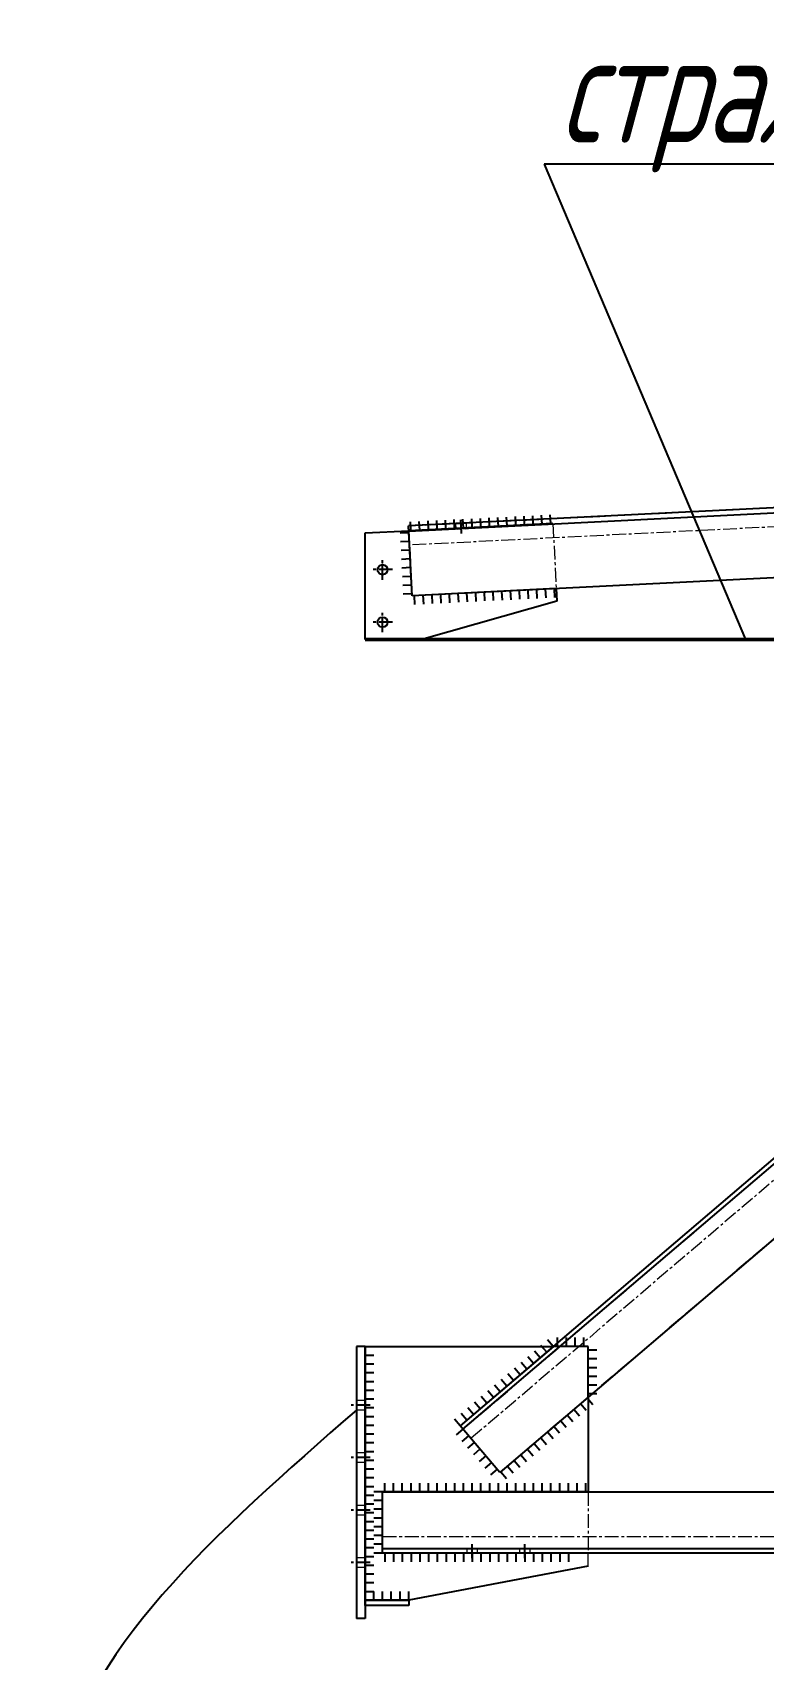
# Model space of a CAD drawing. Header units: millimetres. Extents: x -345369 to 252202, y 74562 to 424723.
# Drawn here: x -17953 to -16282, y 316251 to 319969 of the extents above; entities that cross this region are included whole.
import ezdxf

# ---------------------------------------------------------------- set-up
doc = ezdxf.new("R2010")
doc.units = ezdxf.units.MM
doc.linetypes.add('CENTER', pattern=[50.8, 31.75, -6.35, 6.35, -6.35])
doc.layers.add('Rbcs_EX_Axes', color=7, linetype='Continuous')
doc.layers.add('Rbcs_EX_Profile', color=7, linetype='Continuous')
for name, color, linetype, lineweight in [('Перекрытие', 7, 'Continuous', 20), ('ТОнкая', 7, 'Continuous', 35), ('тонкая0.09', 7, 'Continuous', 9)]:
    doc.layers.add(name, color=color, linetype=linetype, lineweight=lineweight)
doc.styles.get("Standard").update_dxf_attribs({"font": 'isocpeur.TTF', "oblique": 15})

msp = doc.modelspace()

# ---------------------------------------------------------------- hatches: boundary and pattern name
at = {"layer": 'Rbcs_EX_Profile'}
for points in [[(-17192.411544, 316386.934766), (-17192.411544, 316390.934766), (-17188.411544, 316386.934766)], [(-17192.411544, 316374.934766), (-17192.411544, 316370.934766), (-17188.411544, 316374.934766)]]:
    msp.add_hatch(color=256, dxfattribs=at).paths.add_polyline_path(points, flags=0)

# ---------------------------------------------------------------- linework, layer by layer
msp.add_line((-14467.31061, 319668.403125), (-16782.719442, 319668.403125))
at = {"layer": 'Rbcs_EX_Axes', "color": 1, "linetype": 'CENTER', "lineweight": 9}
for p, q in [((-5535.267351, 319375.841975), (-17090.831912, 318798.063747)), ((-14644.58876, 318721.99753), (-16950.331896, 316756.177449)), ((-17152.411544, 316532.734766), (-5537.411544, 316532.734766))]:
    msp.add_line(p, q, dxfattribs=at)
at = {"layer": 'Rbcs_EX_Axes', "color": 1, "linetype": 'CENTER'}
for p, q in [((-16972.000322, 318824.430825), (-16973.748139, 318859.387158)), ((-16972.000321, 318824.430811), (-16973.748139, 318859.387158)), ((-17152.411544, 318718.984766), (-17152.411544, 318764.984766)), ((-17129.411544, 318741.984766), (-17175.411544, 318741.984766)), ((-17152.411544, 318598.984766), (-17152.411544, 318644.984766)), ((-17129.411544, 318621.984766), (-17175.411544, 318621.984766)), ((-17180.911541, 316832.734766), (-17223.911548, 316832.734766)), ((-17180.911541, 316832.734766), (-17223.911548, 316832.734766)), ((-17180.911541, 316712.734766), (-17223.911548, 316712.734766)), ((-17180.911541, 316712.734766), (-17223.911548, 316712.734766)), ((-17180.911541, 316592.734766), (-17223.911548, 316592.734766)), ((-17180.911541, 316592.734766), (-17223.911548, 316592.734766)), ((-16947.411544, 316483.034766), (-16947.411544, 316516.034766)), ((-16947.411544, 316483.034766), (-16947.411544, 316516.034766)), ((-16827.411544, 316483.034766), (-16827.411544, 316516.034766)), ((-16827.411544, 316483.034766), (-16827.411544, 316516.034766)), ((-17180.911541, 316472.734766), (-17223.911548, 316472.734766)), ((-17180.911541, 316472.734766), (-17223.911548, 316472.734766))]:
    msp.add_line(p, q, dxfattribs=at)
at = {"layer": 'Rbcs_EX_Profile', "color": 1, "linetype": 'CENTER', "lineweight": 9}
for p, q in [((-17093.02417, 318841.9076), (-5537.459613, 319419.692484)), ((-17092.424927, 318829.923949), (-5536.860359, 319407.702174)), ((-5529.469591, 319259.886808), (-17085.034159, 318682.108633)), ((-17093.02417, 318841.908975), (-17085.034261, 318682.108599)), ((-17093.024104, 318841.907606), (-16995.18577, 318846.803412)), ((-17092.479855, 318831.022562), (-16762.948063, 318847.499153)), ((-16984.659502, 318847.327208), (-16983.95611, 318847.36238)), ((-16984.060259, 318835.342182), (-16984.659502, 318847.327208)), ((-16984.060259, 318835.342182), (-16984.659502, 318847.327208)), ((-16984.060259, 318835.342143), (-16980.696184, 318835.510352)), ((-16976.96997, 318835.696669), (-16964.453024, 318836.322537)), ((-16961.963242, 318836.44703), (-16961.088949, 318836.490746)), ((-16961.688203, 318848.475775), (-16961.088949, 318836.490746)), ((-16961.688203, 318848.475775), (-16961.088949, 318836.490746)), ((-16762.948066, 318847.499153), (-16755.502366, 318698.58519)), ((-16975.115498, 316785.246554), (-14669.372384, 318751.066692)), ((-16968.627653, 316777.636842), (-14662.884506, 318743.456923)), ((-14578.542392, 318644.530753), (-16884.285528, 316678.710567)), ((-16762.010405, 316966.934739), (-16682.411575, 316966.934739)), ((-16682.411575, 316966.934739), (-16682.411575, 316850.82336)), ((-17212.411548, 316821.234753), (-17212.411548, 316844.234747)), ((-17212.411548, 316844.234746), (-17192.411541, 316844.234746)), ((-17212.411548, 316844.234746), (-17192.411541, 316844.234746)), ((-17192.411541, 316821.23475), (-17212.411548, 316821.23475)), ((-17192.411541, 316821.23475), (-17212.411548, 316821.23475)), ((-17192.411541, 316844.234747), (-17192.411541, 316821.234753)), ((-16884.285528, 316678.710567), (-16975.115502, 316785.246554)), ((-17212.411548, 316724.234759), (-17192.411541, 316724.234759)), ((-17212.411548, 316724.234759), (-17192.411541, 316724.234759)), ((-17212.411548, 316701.234758), (-17212.411548, 316724.234758)), ((-17192.411541, 316701.23476), (-17212.411548, 316701.23476)), ((-17192.411541, 316701.23476), (-17212.411548, 316701.23476)), ((-17192.411541, 316724.234758), (-17192.411541, 316701.234758)), ((-5537.411547, 316634.534764), (-17152.411539, 316634.534764)), ((-17152.411539, 316494.534766), (-17152.411539, 316634.534764)), ((-16682.411575, 316634.534764), (-16682.411575, 316494.534766)), ((-17212.411548, 316604.234772), (-17192.411541, 316604.234772)), ((-17212.411548, 316604.234772), (-17192.411541, 316604.234772)), ((-17212.411548, 316581.23477), (-17212.411548, 316604.234771)), ((-17192.411541, 316604.234771), (-17192.411541, 316581.23477)), ((-17192.411541, 316581.234773), (-17212.411548, 316581.234773)), ((-17192.411541, 316581.234773), (-17212.411548, 316581.234773)), ((-17212.411548, 316461.234789), (-17212.411548, 316484.234783)), ((-17212.411548, 316484.234782), (-17192.411541, 316484.234782)), ((-17212.411548, 316484.234782), (-17192.411541, 316484.234782)), ((-17192.411541, 316484.234783), (-17192.411541, 316461.234789)), ((-5537.411547, 316504.534766), (-17152.411539, 316504.534766)), ((-5537.411547, 316494.534766), (-17152.411539, 316494.534766)), ((-16958.911548, 316494.534766), (-16958.911548, 316504.534766)), ((-16958.911548, 316494.534766), (-16958.911548, 316504.534766)), ((-16958.911543, 316504.534766), (-16935.911526, 316504.534766)), ((-16958.911543, 316504.534766), (-16935.911526, 316504.534766)), ((-16935.911526, 316494.534766), (-16958.911543, 316494.534766)), ((-16935.911526, 316494.534766), (-16958.911543, 316494.534766)), ((-16935.911542, 316504.534766), (-16935.911542, 316494.534766)), ((-16935.911542, 316504.534766), (-16935.911542, 316494.534766)), ((-16838.911548, 316504.534766), (-16815.911563, 316504.534766)), ((-16838.911548, 316504.534766), (-16815.911563, 316504.534766)), ((-16815.911563, 316494.534766), (-16838.911548, 316494.534766)), ((-16815.911563, 316494.534766), (-16838.911548, 316494.534766)), ((-16838.911541, 316494.534766), (-16838.911541, 316504.534766)), ((-16838.911541, 316494.534766), (-16838.911541, 316504.534766)), ((-16815.911546, 316504.534766), (-16815.911546, 316494.534766)), ((-16815.911546, 316504.534766), (-16815.911546, 316494.534766)), ((-17192.411541, 316461.234786), (-17212.411548, 316461.234786)), ((-17192.411541, 316461.234786), (-17212.411548, 316461.234786)), ((-17192.411541, 316374.934767), (-17192.411541, 316386.934766))]:
    msp.add_line(p, q, dxfattribs=at)
at = {"layer": 'Rbcs_EX_Profile'}
for p, q in [((-5537.459613, 319419.687198), (-17093.02417, 318841.908975)), ((-17092.424927, 318829.924009), (-5536.860359, 319407.702107)), ((-11413.411567, 318965.689728), (-17085.034159, 318682.108597)), ((-16947.688993, 318838.262117), (-16948.687745, 318858.237164)), ((-16927.713946, 318839.26087), (-16928.712698, 318859.235917)), ((-16907.738899, 318840.259622), (-16908.737651, 318860.234669)), ((-16887.763852, 318841.258375), (-16888.762605, 318861.233421)), ((-16867.788806, 318842.257127), (-16868.787558, 318862.232174)), ((-16847.813759, 318843.255879), (-16848.812511, 318863.230926)), ((-16827.838712, 318844.254632), (-16828.837464, 318864.229678)), ((-16807.863665, 318845.253384), (-16808.862418, 318865.228431)), ((-16787.888618, 318846.252136), (-16788.887371, 318866.227183)), ((-16767.913572, 318847.250889), (-16768.912324, 318867.225935)), ((-17192.411519, 318826.025978), (-17092.479855, 318831.022562)), ((-17192.411519, 318581.984779), (-17192.411519, 318826.02598)), ((-17092.252637, 318826.478251), (-17112.227684, 318825.479499)), ((-17085.034159, 318682.108599), (-17093.024178, 318841.908975)), ((-16762.948038, 318847.499165), (-17092.479854, 318831.022574)), ((-17085.034155, 318682.108601), (-17092.479854, 318831.022574)), ((-17087.51432, 318831.270851), (-17088.513072, 318851.245898)), ((-17067.539273, 318832.269603), (-17068.538026, 318852.24465)), ((-17047.564226, 318833.268356), (-17048.562979, 318853.243403)), ((-17027.58918, 318834.267108), (-17028.587932, 318854.242155)), ((-17007.614133, 318835.26586), (-17008.612885, 318855.240907)), ((-16987.639086, 318836.264613), (-16988.637839, 318856.23966)), ((-16980.696184, 318835.510352), (-16976.96997, 318835.696669)), ((-16967.664039, 318837.263365), (-16968.662792, 318857.238412)), ((-16964.453024, 318836.322537), (-16961.963242, 318836.44703)), ((-17091.253885, 318806.503205), (-17111.228932, 318805.504452)), ((-17090.255133, 318786.528158), (-17110.230179, 318785.529405)), ((-17089.25638, 318766.553111), (-17109.231427, 318765.554359)), ((-17088.257628, 318746.578064), (-17108.232675, 318745.579312)), ((-14669.372362, 318751.066711), (-16975.115498, 316785.246554)), ((-17087.258876, 318726.603017), (-17107.233922, 318725.604265)), ((-16968.627653, 316777.636842), (-14662.884506, 318743.456923)), ((-17086.260123, 318706.627971), (-17106.23517, 318705.629218)), ((-17085.261371, 318686.652924), (-17105.236418, 318685.654172)), ((-16755.502339, 318698.585191), (-17085.034155, 318682.108601)), ((-17080.068621, 318682.356877), (-17079.069869, 318662.381831)), ((-17060.093575, 318683.35563), (-17059.094822, 318663.380583)), ((-17040.118528, 318684.354382), (-17039.119775, 318664.379335)), ((-17020.143481, 318685.353134), (-17019.144729, 318665.378088)), ((-17000.168434, 318686.351887), (-16999.169682, 318666.37684)), ((-16980.193387, 318687.350639), (-16979.194635, 318667.375592)), ((-16960.218341, 318688.349391), (-16959.219588, 318668.374345)), ((-16940.243294, 318689.348144), (-16939.244542, 318669.373097)), ((-16920.268247, 318690.346896), (-16919.269495, 318670.371849)), ((-16900.2932, 318691.345648), (-16899.294448, 318671.370602)), ((-16880.318154, 318692.344401), (-16879.319401, 318672.369354)), ((-16860.343107, 318693.343153), (-16859.344354, 318673.368106)), ((-16840.36806, 318694.341905), (-16839.369308, 318674.366859)), ((-16820.393013, 318695.340658), (-16819.394261, 318675.365611)), ((-16800.417966, 318696.33941), (-16799.419214, 318676.364363)), ((-16780.44292, 318697.338162), (-16779.444167, 318677.363116)), ((-16760.467873, 318698.336915), (-16759.469121, 318678.361868)), ((-16755.502366, 318698.58519), (-16754.07662, 318670.070275)), ((-16754.07662, 318670.070275), (-17062.411537, 318581.98478)), ((-14578.542392, 318644.530652), (-16884.285528, 316678.710566)), ((-17062.411537, 318581.984779), (-17192.411519, 318581.984779)), ((-17192.411541, 316966.934733), (-17212.411548, 316966.934733)), ((-17212.411548, 316966.934733), (-17212.411548, 316344.934798)), ((-17192.411543, 316386.934766), (-17192.411544, 316966.934766)), ((-17192.411544, 316966.934766), (-17172.411544, 316966.934766)), ((-17192.411541, 316966.934733), (-17192.411541, 316344.934798)), ((-17192.411519, 316966.934739), (-16762.010405, 316966.934739)), ((-17192.411519, 316386.934795), (-17192.411519, 316966.934739)), ((-16762.010371, 316966.934766), (-16975.115503, 316785.246554)), ((-16777.246377, 316953.944921), (-16790.222087, 316969.164347)), ((-16762.02695, 316966.920631), (-16775.00266, 316982.140057)), ((-16682.411544, 316966.934766), (-16762.010371, 316966.934766)), ((-16752.210957, 316966.934766), (-16752.210957, 316986.934766)), ((-16732.210957, 316966.934766), (-16732.210957, 316986.934766)), ((-16712.210957, 316966.934766), (-16712.210957, 316986.934766)), ((-16692.210957, 316966.934766), (-16692.210957, 316986.934766)), ((-16682.411544, 316850.823382), (-16682.411544, 316966.934766)), ((-17192.411544, 316946.934766), (-17172.411544, 316946.934766)), ((-17192.411544, 316926.934766), (-17172.411544, 316926.934766)), ((-16822.904657, 316915.01779), (-16835.880367, 316930.237217)), ((-16807.68523, 316927.9935), (-16820.66094, 316943.212927)), ((-16792.465804, 316940.96921), (-16805.441514, 316956.188637)), ((-16682.411544, 316958.879074), (-16662.411544, 316958.879074)), ((-16682.411544, 316938.879074), (-16662.411544, 316938.879074)), ((-17192.411544, 316906.934766), (-17172.411544, 316906.934766)), ((-16868.562937, 316876.09066), (-16881.538647, 316891.310087)), ((-16853.34351, 316889.06637), (-16866.31922, 316904.285797)), ((-16838.124084, 316902.04208), (-16851.099794, 316917.261507)), ((-16682.411544, 316918.879074), (-16662.411544, 316918.879074)), ((-16682.411544, 316898.879074), (-16662.411544, 316898.879074)), ((-17192.411544, 316886.934766), (-17172.411544, 316886.934766)), ((-17192.411544, 316866.934766), (-17172.411544, 316866.934766)), ((-16914.221217, 316837.16353), (-16927.196927, 316852.382956)), ((-16899.00179, 316850.13924), (-16911.9775, 316865.358666)), ((-16883.782363, 316863.11495), (-16896.758074, 316878.334376)), ((-16682.411544, 316850.823382), (-16884.285532, 316678.710568)), ((-16682.411575, 316850.82336), (-16682.411575, 316634.534764)), ((-16682.411544, 316878.879074), (-16662.411544, 316878.879074)), ((-16682.411544, 316858.879074), (-16662.411544, 316858.879074)), ((-17192.411544, 316846.934766), (-17172.411544, 316846.934766)), ((-17192.411544, 316826.934766), (-17172.411544, 316826.934766)), ((-16959.879497, 316798.236399), (-16972.855207, 316813.455826)), ((-16944.66007, 316811.212109), (-16957.63578, 316826.431536)), ((-16929.440643, 316824.187819), (-16942.416354, 316839.407246)), ((-16714.861118, 316823.15767), (-16701.885408, 316807.938243)), ((-16699.641691, 316836.13338), (-16686.665981, 316820.913954)), ((-16684.422265, 316849.10909), (-16671.446555, 316833.889664)), ((-17192.411544, 316806.934766), (-17172.411544, 316806.934766)), ((-17192.411544, 316786.934766), (-17172.411544, 316786.934766)), ((-16975.098923, 316785.260689), (-16988.074633, 316800.480116)), ((-16968.627648, 316777.636841), (-16983.847074, 316764.661131)), ((-16884.285532, 316678.710568), (-16975.115503, 316785.246554)), ((-16884.285653, 316678.710567), (-16975.115498, 316785.246554)), ((-16760.519398, 316784.23054), (-16747.543688, 316769.011113)), ((-16745.299971, 316797.20625), (-16732.324261, 316781.986823)), ((-16730.080545, 316810.18196), (-16717.104835, 316794.962533)), ((-17192.411544, 316766.934766), (-17172.411544, 316766.934766)), ((-17192.411544, 316746.934766), (-17172.411544, 316746.934766)), ((-16955.651937, 316762.417414), (-16970.871364, 316749.441704)), ((-16942.676227, 316747.197988), (-16957.895654, 316734.222277)), ((-16806.177678, 316745.303409), (-16793.201968, 316730.083983)), ((-16790.958251, 316758.27912), (-16777.982541, 316743.059693)), ((-16775.738825, 316771.25483), (-16762.763114, 316756.035403)), ((-17192.411543, 316726.934766), (-17172.411543, 316726.934766)), ((-17192.411543, 316706.934766), (-17172.411543, 316706.934766)), ((-16929.700517, 316731.978561), (-16944.919944, 316719.002851)), ((-16916.724807, 316716.759134), (-16931.944234, 316703.783424)), ((-16903.749097, 316701.539708), (-16918.968524, 316688.563997)), ((-16851.835958, 316706.376279), (-16838.860248, 316691.156852)), ((-16836.616531, 316719.351989), (-16823.640821, 316704.132563)), ((-16821.397104, 316732.327699), (-16808.421394, 316717.108273)), ((-17192.411543, 316686.934766), (-17172.411543, 316686.934766)), ((-17192.411543, 316666.934766), (-17172.411543, 316666.934766)), ((-16890.773387, 316686.320281), (-16905.992814, 316673.344571)), ((-16882.274811, 316680.424859), (-16869.299101, 316665.205432)), ((-16867.055384, 316693.400569), (-16854.079674, 316678.181142)), ((-17192.411543, 316646.934766), (-17172.411543, 316646.934766)), ((-17192.411543, 316626.934766), (-17172.411543, 316626.934766)), ((-17152.411544, 316634.534766), (-17172.411544, 316634.534766)), ((-16682.411544, 316634.534766), (-17152.411544, 316634.534766)), ((-17152.411544, 316494.534766), (-17152.411544, 316634.534766)), ((-17152.411539, 316634.534764), (-5537.411547, 316634.534764)), ((-17152.411539, 316494.534766), (-17152.411539, 316634.534764)), ((-17147.411544, 316634.534766), (-17147.411544, 316654.534766)), ((-17127.411544, 316634.534766), (-17127.411544, 316654.534766)), ((-17107.411544, 316634.534766), (-17107.411544, 316654.534766)), ((-17087.411544, 316634.534766), (-17087.411544, 316654.534766)), ((-17067.411544, 316634.534766), (-17067.411544, 316654.534766)), ((-17047.411544, 316634.534766), (-17047.411544, 316654.534766)), ((-17027.411544, 316634.534766), (-17027.411544, 316654.534766)), ((-17007.411544, 316634.534766), (-17007.411544, 316654.534766)), ((-16987.411544, 316634.534766), (-16987.411544, 316654.534766)), ((-16967.411544, 316634.534766), (-16967.411544, 316654.534766)), ((-16947.411544, 316634.534766), (-16947.411544, 316654.534766)), ((-16927.411544, 316634.534766), (-16927.411544, 316654.534766)), ((-16907.411544, 316634.534766), (-16907.411544, 316654.534766)), ((-16887.411544, 316634.534766), (-16887.411544, 316654.534766)), ((-16867.411544, 316634.534766), (-16867.411544, 316654.534766)), ((-16847.411544, 316634.534766), (-16847.411544, 316654.534766)), ((-16827.411544, 316634.534766), (-16827.411544, 316654.534766)), ((-16807.411544, 316634.534766), (-16807.411544, 316654.534766)), ((-16787.411544, 316634.534766), (-16787.411544, 316654.534766)), ((-16767.411544, 316634.534766), (-16767.411544, 316654.534766)), ((-16747.411544, 316634.534766), (-16747.411544, 316654.534766)), ((-16727.411544, 316634.534766), (-16727.411544, 316654.534766)), ((-16707.411544, 316634.534766), (-16707.411544, 316654.534766)), ((-16687.411544, 316634.534766), (-16687.411544, 316654.534766)), ((-17192.411543, 316606.934766), (-17172.411543, 316606.934766)), ((-17152.411544, 316614.534766), (-17172.411544, 316614.534766)), ((-17152.411544, 316594.534766), (-17172.411544, 316594.534766)), ((-17192.411543, 316586.934766), (-17172.411543, 316586.934766)), ((-17192.411543, 316566.934766), (-17172.411543, 316566.934766)), ((-17152.411544, 316574.534766), (-17172.411544, 316574.534766)), ((-17152.411544, 316554.534766), (-17172.411544, 316554.534766)), ((-17192.411543, 316546.934766), (-17172.411543, 316546.934766)), ((-17192.411543, 316526.934766), (-17172.411543, 316526.934766)), ((-17152.411544, 316534.534766), (-17172.411544, 316534.534766)), ((-17192.411543, 316506.934766), (-17172.411543, 316506.934766)), ((-17192.411543, 316486.934766), (-17172.411543, 316486.934766)), ((-17152.411544, 316514.534766), (-17172.411544, 316514.534766)), ((-17152.411544, 316494.534766), (-17172.411544, 316494.534766)), ((-16682.411544, 316494.534766), (-17152.411544, 316494.534766)), ((-5537.411547, 316504.534766), (-17152.411539, 316504.534766)), ((-5537.411547, 316494.534766), (-17152.411539, 316494.534766)), ((-17147.411544, 316494.534766), (-17147.411544, 316474.534766)), ((-17127.411544, 316494.534766), (-17127.411544, 316474.534766)), ((-17107.411544, 316494.534766), (-17107.411544, 316474.534766)), ((-17087.411544, 316494.534766), (-17087.411544, 316474.534766)), ((-17067.411544, 316494.534766), (-17067.411544, 316474.534766)), ((-17047.411544, 316494.534766), (-17047.411544, 316474.534766)), ((-17027.411544, 316494.534766), (-17027.411544, 316474.534766)), ((-17007.411544, 316494.534766), (-17007.411544, 316474.534766)), ((-16987.411544, 316494.534766), (-16987.411544, 316474.534766)), ((-16967.411544, 316494.534766), (-16967.411544, 316474.534766)), ((-16947.411544, 316494.534766), (-16947.411544, 316474.534766)), ((-16927.411544, 316494.534766), (-16927.411544, 316474.534766)), ((-16907.411544, 316494.534766), (-16907.411544, 316474.534766)), ((-16887.411544, 316494.534766), (-16887.411544, 316474.534766)), ((-16867.411544, 316494.534766), (-16867.411544, 316474.534766)), ((-16847.411544, 316494.534766), (-16847.411544, 316474.534766)), ((-16827.411544, 316494.534766), (-16827.411544, 316474.534766)), ((-16807.411544, 316494.534766), (-16807.411544, 316474.534766)), ((-16787.411544, 316494.534766), (-16787.411544, 316474.534766)), ((-16767.411544, 316494.534766), (-16767.411544, 316474.534766)), ((-16747.411544, 316494.534766), (-16747.411544, 316474.534766)), ((-16727.411544, 316494.534766), (-16727.411544, 316474.534766)), ((-17192.411543, 316466.934766), (-17172.411543, 316466.934766)), ((-17192.411543, 316446.934766), (-17172.411543, 316446.934766)), ((-16682.411575, 316464.934788), (-17092.41153, 316386.934795)), ((-17192.411544, 316386.934766), (-17192.411544, 316406.934766)), ((-17192.411543, 316426.934766), (-17172.411543, 316426.934766)), ((-17192.411543, 316406.934766), (-17172.411543, 316406.934766)), ((-17172.411544, 316386.934766), (-17172.411544, 316406.934766)), ((-17152.411544, 316386.934766), (-17152.411544, 316406.934766)), ((-17132.411544, 316386.934766), (-17132.411544, 316406.934766)), ((-17112.411544, 316386.934766), (-17112.411544, 316406.934766)), ((-17092.411544, 316386.934766), (-17092.411544, 316406.934766)), ((-17092.411544, 316386.934766), (-17192.411544, 316386.934766)), ((-17192.411543, 316386.934766), (-17172.411543, 316386.934766)), ((-17192.411541, 316374.934767), (-17192.411541, 316386.934766)), ((-17192.411541, 316386.934766), (-17092.411552, 316386.934766)), ((-17092.411552, 316374.934767), (-17192.411541, 316374.934767)), ((-17092.41153, 316386.934795), (-17192.411519, 316386.934795)), ((-17092.411552, 316386.934766), (-17092.411552, 316374.934767)), ((-17192.411541, 316344.934798), (-17212.411548, 316344.934798))]:
    msp.add_line(p, q, dxfattribs=at)
at = {"layer": 'Rbcs_EX_Profile', "color": 1, "linetype": 'CENTER', "lineweight": 9, "extrusion": (-0.049937, 0.998752, 1.84449e-07)}
msp.add_circle((1029.616895, -0.058894, 319297.686829), 11.500009, dxfattribs=at)
msp.add_circle((1029.616895, -0.058894, 319297.686829), 11.500009, dxfattribs=at)
at = {"layer": 'Rbcs_EX_Profile', "color": 1, "linetype": 'CENTER', "lineweight": 9, "extrusion": (-0.049937, 0.998752, 8.15126e-08)}
msp.add_circle((1029.560159, -0.026026, 319285.687011), 11.500004, dxfattribs=at)
at = {"layer": 'Rbcs_EX_Profile'}
for centre in [(-17152.411537, 318741.984759), (-17152.411537, 318621.984772)]:
    msp.add_circle(centre, 11.499986, dxfattribs=at)
at = {"layer": 'Rbcs_EX_Profile', "color": 1, "linetype": 'CENTER', "lineweight": 9}
for centre in [(-17152.411537, 318741.984759), (-17152.411537, 318621.984772)]:
    msp.add_circle(centre, 11.499986, dxfattribs=at)
at = {"layer": 'Перекрытие'}
msp.add_line((-16682.411575, 316464.934788), (-16682.411575, 316494.534766), dxfattribs=at)
at = {"layer": 'тонкая0.09', "lineweight": 25}
msp.add_line((-16782.719442, 319668.403125), (-16322.411577, 318581.984779), dxfattribs=at)
at = {"layer": 'тонкая0.09', "lineweight": 50}
msp.add_line((-17192.411519, 318581.984779), (6387.588365, 318581.984779), dxfattribs=at)
at = {"layer": 'тонкая0.09', "lineweight": 25}
msp.add_spline([(-17212.411548, 316821.23475), (-17895.965034, 315946.729294), (-17482.411577, 314665.561896), (-17439.791791, 313896.007858), (-17565.728325, 313288.821183)], degree=3, dxfattribs=at)

# ---------------------------------------------------------------- texts
at = {"layer": 'ТОнкая', "color": 7, "lineweight": 25, "oblique": 15, "width": 0.7}
msp.add_text('страховочный трос', height=250, dxfattribs=at).set_placement((-16747.31061, 319717.795775))

doc.saveas('drawing.dxf')
